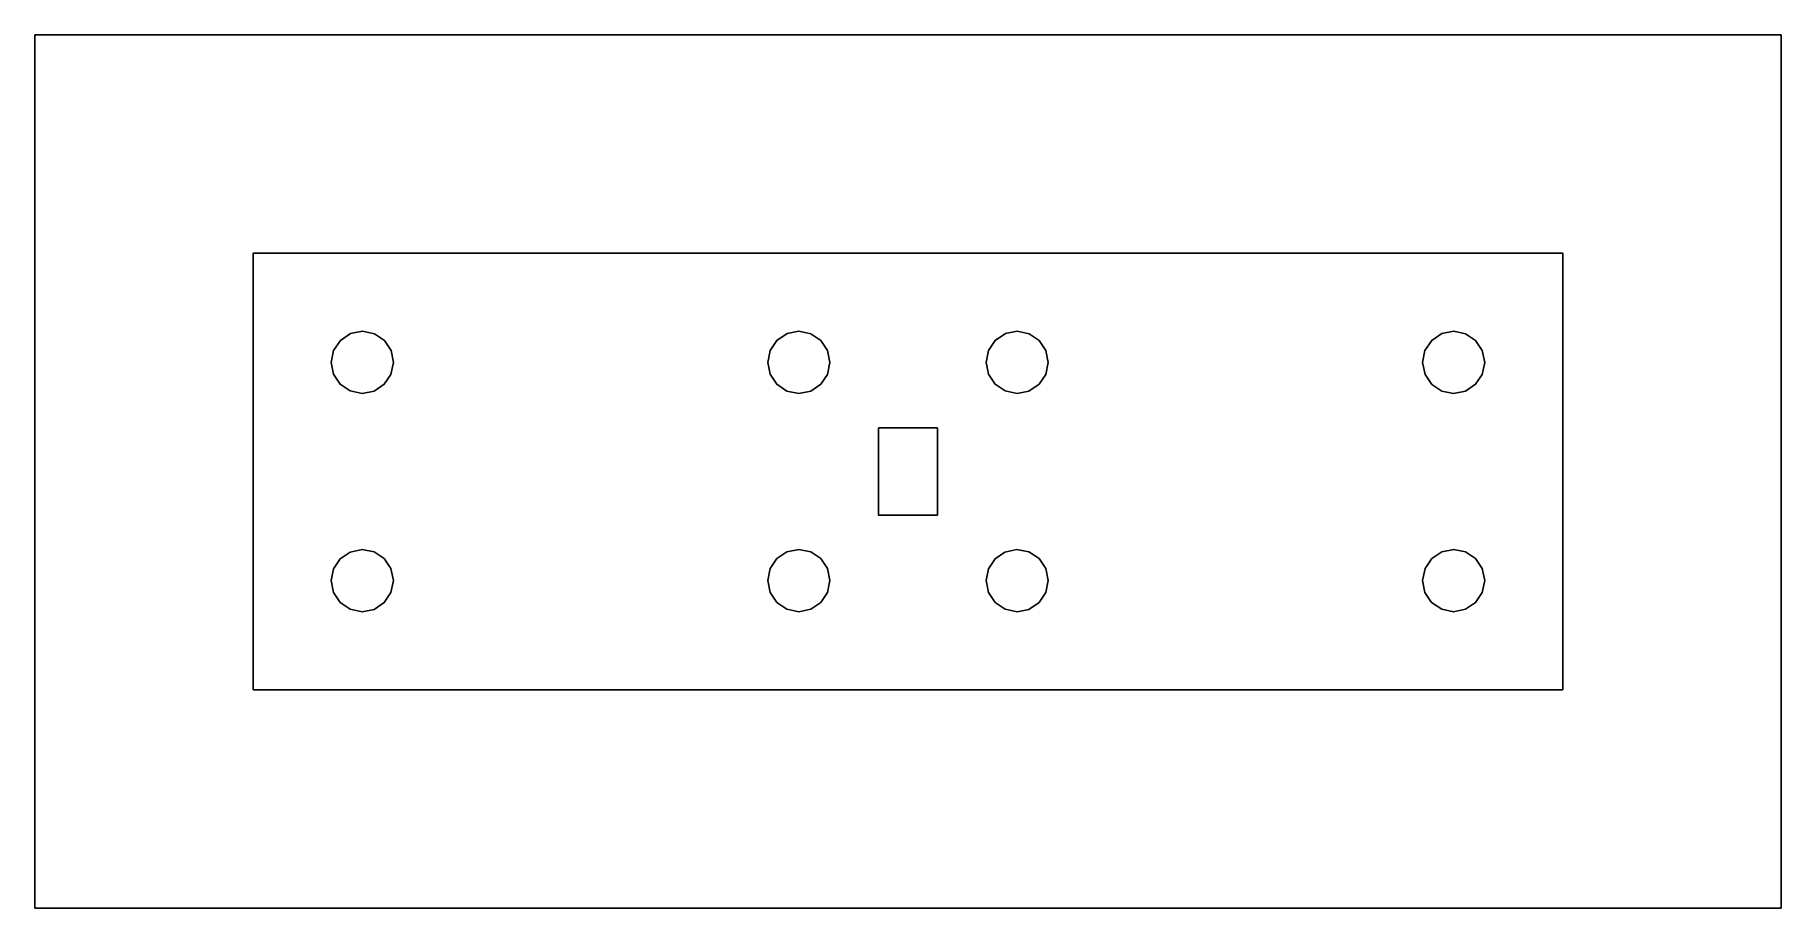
# Model space of a CAD drawing. Header units: millimetres. Extents: x -22.7 to 57.3, y -1.8 to 38.2.
import ezdxf

# ---------------------------------------------------------------- set-up
doc = ezdxf.new("R2010")
doc.units = ezdxf.units.MM
for name, color, linetype in [('000_rigid', 7, 'Continuous'), ('001_adhesive', 7, 'Continuous'), ('002_flexible', 7, 'Continuous'), ('003_adhesive', 7, 'Continuous'), ('004_rigid', 7, 'Continuous')]:
    doc.layers.add(name, color=color, linetype=linetype)

msp = doc.modelspace()

# ---------------------------------------------------------------- linework, layer by layer
at = {"layer": '000_rigid'}
for points in [[(-22.738, -1.768), (-22.738, 38.232), (57.262, 38.232), (57.262, -1.768)], [(47.262, 8.232), (47.262, 28.232), (18.609, 28.232), (17.276, 28.232), (17.262, 28.232), (17.249, 28.232), (15.916, 28.232), (-12.738, 28.232), (-12.738, 8.232), (15.916, 8.232), (17.249, 8.232), (17.262, 8.232), (17.276, 8.232), (18.609, 8.232)], [(-6.315, 23.232), (-6.425, 22.683), (-6.733, 22.225), (-7.201, 21.915), (-7.742, 21.809), (-8.292, 21.922), (-8.748, 22.231), (-9.053, 22.69), (-9.16, 23.231), (-9.054, 23.771), (-8.742, 24.239), (-8.274, 24.549), (-7.733, 24.654), (-7.183, 24.541), (-6.727, 24.232), (-6.422, 23.772)], [(13.685, 23.232), (13.575, 22.683), (13.267, 22.225), (12.809, 21.919), (12.258, 21.809), (11.718, 21.918), (11.252, 22.231), (10.947, 22.69), (10.84, 23.231), (10.946, 23.771), (11.258, 24.239), (11.726, 24.549), (12.267, 24.654), (12.807, 24.545), (13.266, 24.24), (13.574, 23.782)], [(23.685, 23.232), (23.575, 22.683), (23.267, 22.225), (22.799, 21.915), (22.258, 21.809), (21.708, 21.922), (21.252, 22.231), (20.947, 22.69), (20.84, 23.231), (20.946, 23.771), (21.258, 24.239), (21.726, 24.549), (22.267, 24.654), (22.817, 24.541), (23.273, 24.232), (23.578, 23.772)], [(43.685, 23.232), (43.575, 22.683), (43.267, 22.225), (42.809, 21.919), (42.258, 21.809), (41.718, 21.918), (41.259, 22.223), (40.951, 22.68), (40.84, 23.231), (40.946, 23.771), (41.258, 24.239), (41.726, 24.549), (42.267, 24.654), (42.807, 24.545), (43.266, 24.24), (43.574, 23.782)], [(17.276, 16.228), (17.262, 16.228), (17.249, 16.228), (15.929, 16.228), (15.924, 16.228), (15.92, 16.229), (15.917, 16.23), (15.916, 16.232), (15.916, 20.232), (15.917, 20.233), (15.92, 20.235), (15.924, 20.235), (15.929, 20.236), (17.249, 20.236), (17.262, 20.236), (17.276, 20.236), (18.596, 20.236), (18.601, 20.235), (18.605, 20.235), (18.608, 20.233), (18.609, 20.232), (18.609, 16.232), (18.608, 16.23), (18.605, 16.229), (18.601, 16.228), (18.596, 16.228)], [(-6.315, 13.232), (-6.425, 12.683), (-6.733, 12.225), (-7.201, 11.915), (-7.742, 11.809), (-8.292, 11.922), (-8.748, 12.231), (-9.053, 12.69), (-9.16, 13.231), (-9.054, 13.771), (-8.75, 14.231), (-8.294, 14.541), (-7.744, 14.654), (-7.202, 14.549), (-6.734, 14.24), (-6.426, 13.782)], [(13.685, 13.232), (13.575, 12.683), (13.267, 12.225), (12.809, 11.919), (12.258, 11.809), (11.718, 11.918), (11.259, 12.223), (10.947, 12.69), (10.84, 13.231), (10.95, 13.781), (11.258, 14.239), (11.716, 14.545), (12.267, 14.654), (12.807, 14.545), (13.266, 14.24), (13.574, 13.782)], [(23.685, 13.232), (23.575, 12.683), (23.267, 12.225), (22.799, 11.915), (22.258, 11.809), (21.708, 11.922), (21.252, 12.231), (20.947, 12.69), (20.84, 13.231), (20.946, 13.771), (21.25, 14.231), (21.706, 14.541), (22.256, 14.654), (22.798, 14.549), (23.266, 14.24), (23.574, 13.782)], [(43.685, 13.232), (43.575, 12.683), (43.267, 12.225), (42.809, 11.919), (42.258, 11.809), (41.718, 11.918), (41.252, 12.231), (40.947, 12.69), (40.84, 13.231), (40.95, 13.781), (41.258, 14.239), (41.716, 14.545), (42.267, 14.654), (42.807, 14.545), (43.266, 14.24), (43.574, 13.782)]]:
    msp.add_lwpolyline(points, close=True, dxfattribs=at)
at = {"layer": '001_adhesive'}
for points in [[(-22.738, -1.768), (-22.738, 38.232), (57.262, 38.232), (57.262, -1.768)], [(47.262, 8.232), (47.262, 28.232), (18.609, 28.232), (17.276, 28.232), (17.262, 28.232), (17.249, 28.232), (15.916, 28.232), (-12.738, 28.232), (-12.738, 8.232), (15.916, 8.232), (17.249, 8.232), (17.262, 8.232), (17.276, 8.232), (18.609, 8.232)], [(-6.315, 23.232), (-6.425, 22.683), (-6.733, 22.225), (-7.201, 21.915), (-7.742, 21.809), (-8.292, 21.922), (-8.748, 22.231), (-9.053, 22.69), (-9.16, 23.231), (-9.054, 23.771), (-8.742, 24.239), (-8.274, 24.549), (-7.733, 24.654), (-7.183, 24.541), (-6.727, 24.232), (-6.422, 23.772)], [(13.685, 23.232), (13.575, 22.683), (13.267, 22.225), (12.809, 21.919), (12.258, 21.809), (11.718, 21.918), (11.252, 22.231), (10.947, 22.69), (10.84, 23.231), (10.946, 23.771), (11.258, 24.239), (11.726, 24.549), (12.267, 24.654), (12.807, 24.545), (13.266, 24.24), (13.574, 23.782)], [(23.685, 23.232), (23.575, 22.683), (23.267, 22.225), (22.799, 21.915), (22.258, 21.809), (21.708, 21.922), (21.252, 22.231), (20.947, 22.69), (20.84, 23.231), (20.946, 23.771), (21.258, 24.239), (21.726, 24.549), (22.267, 24.654), (22.817, 24.541), (23.273, 24.232), (23.578, 23.772)], [(43.685, 23.232), (43.575, 22.683), (43.267, 22.225), (42.809, 21.919), (42.258, 21.809), (41.718, 21.918), (41.259, 22.223), (40.951, 22.68), (40.84, 23.231), (40.946, 23.771), (41.258, 24.239), (41.726, 24.549), (42.267, 24.654), (42.807, 24.545), (43.266, 24.24), (43.574, 23.782)], [(17.276, 16.228), (17.262, 16.228), (17.249, 16.228), (15.929, 16.228), (15.924, 16.228), (15.92, 16.229), (15.917, 16.23), (15.916, 16.232), (15.916, 20.232), (15.917, 20.233), (15.92, 20.235), (15.924, 20.235), (15.929, 20.236), (17.249, 20.236), (17.262, 20.236), (17.276, 20.236), (18.596, 20.236), (18.601, 20.235), (18.605, 20.235), (18.608, 20.233), (18.609, 20.232), (18.609, 16.232), (18.608, 16.23), (18.605, 16.229), (18.601, 16.228), (18.596, 16.228)], [(-6.315, 13.232), (-6.425, 12.683), (-6.733, 12.225), (-7.201, 11.915), (-7.742, 11.809), (-8.292, 11.922), (-8.748, 12.231), (-9.053, 12.69), (-9.16, 13.231), (-9.054, 13.771), (-8.75, 14.231), (-8.294, 14.541), (-7.744, 14.654), (-7.202, 14.549), (-6.734, 14.24), (-6.426, 13.782)], [(13.685, 13.232), (13.575, 12.683), (13.267, 12.225), (12.809, 11.919), (12.258, 11.809), (11.718, 11.918), (11.259, 12.223), (10.947, 12.69), (10.84, 13.231), (10.95, 13.781), (11.258, 14.239), (11.716, 14.545), (12.267, 14.654), (12.807, 14.545), (13.266, 14.24), (13.574, 13.782)], [(23.685, 13.232), (23.575, 12.683), (23.267, 12.225), (22.799, 11.915), (22.258, 11.809), (21.708, 11.922), (21.252, 12.231), (20.947, 12.69), (20.84, 13.231), (20.946, 13.771), (21.25, 14.231), (21.706, 14.541), (22.256, 14.654), (22.798, 14.549), (23.266, 14.24), (23.574, 13.782)], [(43.685, 13.232), (43.575, 12.683), (43.267, 12.225), (42.809, 11.919), (42.258, 11.809), (41.718, 11.918), (41.252, 12.231), (40.947, 12.69), (40.84, 13.231), (40.95, 13.781), (41.258, 14.239), (41.716, 14.545), (42.267, 14.654), (42.807, 14.545), (43.266, 14.24), (43.574, 13.782)]]:
    msp.add_lwpolyline(points, close=True, dxfattribs=at)
at = {"layer": '002_flexible'}
for points in [[(-22.738, -1.768), (-22.738, 38.232), (57.262, 38.232), (57.262, -1.768)], [(47.262, 8.232), (47.262, 28.232), (18.609, 28.232), (17.276, 28.232), (17.262, 28.232), (17.249, 28.232), (15.916, 28.232), (-12.738, 28.232), (-12.738, 8.232), (15.916, 8.232), (17.249, 8.232), (17.262, 8.232), (17.276, 8.232), (18.609, 8.232)], [(-6.315, 23.232), (-6.425, 22.683), (-6.733, 22.225), (-7.201, 21.915), (-7.742, 21.809), (-8.292, 21.922), (-8.748, 22.231), (-9.053, 22.69), (-9.16, 23.231), (-9.054, 23.771), (-8.742, 24.239), (-8.274, 24.549), (-7.733, 24.654), (-7.183, 24.541), (-6.727, 24.232), (-6.422, 23.772)], [(13.685, 23.232), (13.575, 22.683), (13.267, 22.225), (12.809, 21.919), (12.258, 21.809), (11.718, 21.918), (11.252, 22.231), (10.947, 22.69), (10.84, 23.231), (10.946, 23.771), (11.258, 24.239), (11.726, 24.549), (12.267, 24.654), (12.807, 24.545), (13.266, 24.24), (13.574, 23.782)], [(23.685, 23.232), (23.575, 22.683), (23.267, 22.225), (22.799, 21.915), (22.258, 21.809), (21.708, 21.922), (21.252, 22.231), (20.947, 22.69), (20.84, 23.231), (20.946, 23.771), (21.258, 24.239), (21.726, 24.549), (22.267, 24.654), (22.817, 24.541), (23.273, 24.232), (23.578, 23.772)], [(43.685, 23.232), (43.575, 22.683), (43.267, 22.225), (42.809, 21.919), (42.258, 21.809), (41.718, 21.918), (41.259, 22.223), (40.951, 22.68), (40.84, 23.231), (40.946, 23.771), (41.258, 24.239), (41.726, 24.549), (42.267, 24.654), (42.807, 24.545), (43.266, 24.24), (43.574, 23.782)], [(17.276, 16.228), (17.262, 16.228), (17.249, 16.228), (15.929, 16.228), (15.924, 16.228), (15.92, 16.229), (15.917, 16.23), (15.916, 16.232), (15.916, 20.232), (15.917, 20.233), (15.92, 20.235), (15.924, 20.235), (15.929, 20.236), (17.249, 20.236), (17.262, 20.236), (17.276, 20.236), (18.596, 20.236), (18.601, 20.235), (18.605, 20.235), (18.608, 20.233), (18.609, 20.232), (18.609, 16.232), (18.608, 16.23), (18.605, 16.229), (18.601, 16.228), (18.596, 16.228)], [(-6.315, 13.232), (-6.425, 12.683), (-6.733, 12.225), (-7.201, 11.915), (-7.742, 11.809), (-8.292, 11.922), (-8.748, 12.231), (-9.053, 12.69), (-9.16, 13.231), (-9.054, 13.771), (-8.75, 14.231), (-8.294, 14.541), (-7.744, 14.654), (-7.202, 14.549), (-6.734, 14.24), (-6.426, 13.782)], [(13.685, 13.232), (13.575, 12.683), (13.267, 12.225), (12.809, 11.919), (12.258, 11.809), (11.718, 11.918), (11.259, 12.223), (10.947, 12.69), (10.84, 13.231), (10.95, 13.781), (11.258, 14.239), (11.716, 14.545), (12.267, 14.654), (12.807, 14.545), (13.266, 14.24), (13.574, 13.782)], [(23.685, 13.232), (23.575, 12.683), (23.267, 12.225), (22.799, 11.915), (22.258, 11.809), (21.708, 11.922), (21.252, 12.231), (20.947, 12.69), (20.84, 13.231), (20.946, 13.771), (21.25, 14.231), (21.706, 14.541), (22.256, 14.654), (22.798, 14.549), (23.266, 14.24), (23.574, 13.782)], [(43.685, 13.232), (43.575, 12.683), (43.267, 12.225), (42.809, 11.919), (42.258, 11.809), (41.718, 11.918), (41.252, 12.231), (40.947, 12.69), (40.84, 13.231), (40.95, 13.781), (41.258, 14.239), (41.716, 14.545), (42.267, 14.654), (42.807, 14.545), (43.266, 14.24), (43.574, 13.782)]]:
    msp.add_lwpolyline(points, close=True, dxfattribs=at)
at = {"layer": '003_adhesive'}
for points in [[(-22.738, -1.768), (-22.738, 38.232), (57.262, 38.232), (57.262, -1.768)], [(47.262, 8.232), (47.262, 28.232), (18.609, 28.232), (17.276, 28.232), (17.262, 28.232), (17.249, 28.232), (15.916, 28.232), (-12.738, 28.232), (-12.738, 8.232), (15.916, 8.232), (17.249, 8.232), (17.262, 8.232), (17.276, 8.232), (18.609, 8.232)], [(-6.315, 23.232), (-6.425, 22.683), (-6.733, 22.225), (-7.201, 21.915), (-7.742, 21.809), (-8.292, 21.922), (-8.748, 22.231), (-9.053, 22.69), (-9.16, 23.231), (-9.054, 23.771), (-8.742, 24.239), (-8.274, 24.549), (-7.733, 24.654), (-7.183, 24.541), (-6.727, 24.232), (-6.422, 23.772)], [(13.685, 23.232), (13.575, 22.683), (13.267, 22.225), (12.809, 21.919), (12.258, 21.809), (11.718, 21.918), (11.252, 22.231), (10.947, 22.69), (10.84, 23.231), (10.946, 23.771), (11.258, 24.239), (11.726, 24.549), (12.267, 24.654), (12.807, 24.545), (13.266, 24.24), (13.574, 23.782)], [(23.685, 23.232), (23.575, 22.683), (23.267, 22.225), (22.799, 21.915), (22.258, 21.809), (21.708, 21.922), (21.252, 22.231), (20.947, 22.69), (20.84, 23.231), (20.946, 23.771), (21.258, 24.239), (21.726, 24.549), (22.267, 24.654), (22.817, 24.541), (23.273, 24.232), (23.578, 23.772)], [(43.685, 23.232), (43.575, 22.683), (43.267, 22.225), (42.809, 21.919), (42.258, 21.809), (41.718, 21.918), (41.259, 22.223), (40.951, 22.68), (40.84, 23.231), (40.946, 23.771), (41.258, 24.239), (41.726, 24.549), (42.267, 24.654), (42.807, 24.545), (43.266, 24.24), (43.574, 23.782)], [(17.276, 16.228), (17.262, 16.228), (17.249, 16.228), (15.929, 16.228), (15.924, 16.228), (15.92, 16.229), (15.917, 16.23), (15.916, 16.232), (15.916, 20.232), (15.917, 20.233), (15.92, 20.235), (15.924, 20.235), (15.929, 20.236), (17.249, 20.236), (17.262, 20.236), (17.276, 20.236), (18.596, 20.236), (18.601, 20.235), (18.605, 20.235), (18.608, 20.233), (18.609, 20.232), (18.609, 16.232), (18.608, 16.23), (18.605, 16.229), (18.601, 16.228), (18.596, 16.228)], [(-6.315, 13.232), (-6.425, 12.683), (-6.733, 12.225), (-7.201, 11.915), (-7.742, 11.809), (-8.292, 11.922), (-8.748, 12.231), (-9.053, 12.69), (-9.16, 13.231), (-9.054, 13.771), (-8.75, 14.231), (-8.294, 14.541), (-7.744, 14.654), (-7.202, 14.549), (-6.734, 14.24), (-6.426, 13.782)], [(13.685, 13.232), (13.575, 12.683), (13.267, 12.225), (12.809, 11.919), (12.258, 11.809), (11.718, 11.918), (11.259, 12.223), (10.947, 12.69), (10.84, 13.231), (10.95, 13.781), (11.258, 14.239), (11.716, 14.545), (12.267, 14.654), (12.807, 14.545), (13.266, 14.24), (13.574, 13.782)], [(23.685, 13.232), (23.575, 12.683), (23.267, 12.225), (22.799, 11.915), (22.258, 11.809), (21.708, 11.922), (21.252, 12.231), (20.947, 12.69), (20.84, 13.231), (20.946, 13.771), (21.25, 14.231), (21.706, 14.541), (22.256, 14.654), (22.798, 14.549), (23.266, 14.24), (23.574, 13.782)], [(43.685, 13.232), (43.575, 12.683), (43.267, 12.225), (42.809, 11.919), (42.258, 11.809), (41.718, 11.918), (41.252, 12.231), (40.947, 12.69), (40.84, 13.231), (40.95, 13.781), (41.258, 14.239), (41.716, 14.545), (42.267, 14.654), (42.807, 14.545), (43.266, 14.24), (43.574, 13.782)]]:
    msp.add_lwpolyline(points, close=True, dxfattribs=at)
at = {"layer": '004_rigid'}
for points in [[(-22.738, -1.768), (-22.738, 38.232), (57.262, 38.232), (57.262, -1.768)], [(47.262, 8.232), (47.262, 28.232), (18.609, 28.232), (17.276, 28.232), (17.262, 28.232), (17.249, 28.232), (15.916, 28.232), (-12.738, 28.232), (-12.738, 8.232), (15.916, 8.232), (17.249, 8.232), (17.262, 8.232), (17.276, 8.232), (18.609, 8.232)], [(-6.315, 23.232), (-6.425, 22.683), (-6.733, 22.225), (-7.201, 21.915), (-7.742, 21.809), (-8.292, 21.922), (-8.748, 22.231), (-9.053, 22.69), (-9.16, 23.231), (-9.054, 23.771), (-8.742, 24.239), (-8.274, 24.549), (-7.733, 24.654), (-7.183, 24.541), (-6.727, 24.232), (-6.422, 23.772)], [(13.685, 23.232), (13.575, 22.683), (13.267, 22.225), (12.809, 21.919), (12.258, 21.809), (11.718, 21.918), (11.252, 22.231), (10.947, 22.69), (10.84, 23.231), (10.946, 23.771), (11.258, 24.239), (11.726, 24.549), (12.267, 24.654), (12.807, 24.545), (13.266, 24.24), (13.574, 23.782)], [(23.685, 23.232), (23.575, 22.683), (23.267, 22.225), (22.799, 21.915), (22.258, 21.809), (21.708, 21.922), (21.252, 22.231), (20.947, 22.69), (20.84, 23.231), (20.946, 23.771), (21.258, 24.239), (21.726, 24.549), (22.267, 24.654), (22.817, 24.541), (23.273, 24.232), (23.578, 23.772)], [(43.685, 23.232), (43.575, 22.683), (43.267, 22.225), (42.809, 21.919), (42.258, 21.809), (41.718, 21.918), (41.259, 22.223), (40.951, 22.68), (40.84, 23.231), (40.946, 23.771), (41.258, 24.239), (41.726, 24.549), (42.267, 24.654), (42.807, 24.545), (43.266, 24.24), (43.574, 23.782)], [(17.276, 16.228), (17.262, 16.228), (17.249, 16.228), (15.929, 16.228), (15.924, 16.228), (15.92, 16.229), (15.917, 16.23), (15.916, 16.232), (15.916, 20.232), (15.917, 20.233), (15.92, 20.235), (15.924, 20.235), (15.929, 20.236), (17.249, 20.236), (17.262, 20.236), (17.276, 20.236), (18.596, 20.236), (18.601, 20.235), (18.605, 20.235), (18.608, 20.233), (18.609, 20.232), (18.609, 16.232), (18.608, 16.23), (18.605, 16.229), (18.601, 16.228), (18.596, 16.228)], [(-6.315, 13.232), (-6.425, 12.683), (-6.733, 12.225), (-7.201, 11.915), (-7.742, 11.809), (-8.292, 11.922), (-8.748, 12.231), (-9.053, 12.69), (-9.16, 13.231), (-9.054, 13.771), (-8.75, 14.231), (-8.294, 14.541), (-7.744, 14.654), (-7.202, 14.549), (-6.734, 14.24), (-6.426, 13.782)], [(13.685, 13.232), (13.575, 12.683), (13.267, 12.225), (12.809, 11.919), (12.258, 11.809), (11.718, 11.918), (11.259, 12.223), (10.947, 12.69), (10.84, 13.231), (10.95, 13.781), (11.258, 14.239), (11.716, 14.545), (12.267, 14.654), (12.807, 14.545), (13.266, 14.24), (13.574, 13.782)], [(23.685, 13.232), (23.575, 12.683), (23.267, 12.225), (22.799, 11.915), (22.258, 11.809), (21.708, 11.922), (21.252, 12.231), (20.947, 12.69), (20.84, 13.231), (20.946, 13.771), (21.25, 14.231), (21.706, 14.541), (22.256, 14.654), (22.798, 14.549), (23.266, 14.24), (23.574, 13.782)], [(43.685, 13.232), (43.575, 12.683), (43.267, 12.225), (42.809, 11.919), (42.258, 11.809), (41.718, 11.918), (41.252, 12.231), (40.947, 12.69), (40.84, 13.231), (40.95, 13.781), (41.258, 14.239), (41.716, 14.545), (42.267, 14.654), (42.807, 14.545), (43.266, 14.24), (43.574, 13.782)]]:
    msp.add_lwpolyline(points, close=True, dxfattribs=at)

doc.saveas('drawing.dxf')
